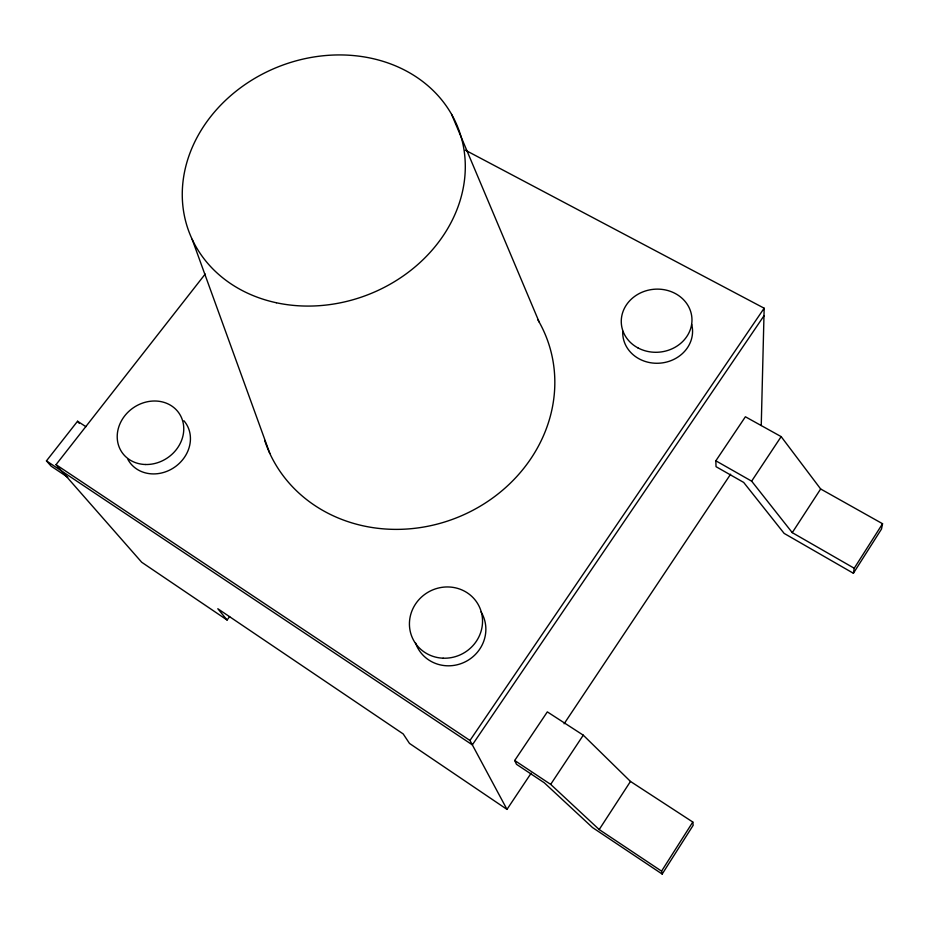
<?xml version="1.0" encoding="UTF-8"?>
<svg xmlns="http://www.w3.org/2000/svg" width="929" height="929" viewBox="0 0 929 929"><rect width="100%" height="100%" fill="white"/><g stroke="black" fill="none" stroke-linecap="round" stroke-linejoin="round"><path stroke-width="1.39" d="M761.246 425.505L764.161 308.207L465.348 150.173M853.391 573.274L854.227 568.246L882.55 523.724L820.655 488.979L781.161 436.618L745.395 416.773L715.841 460.807L716.027 466.672L743.676 482.418L784.146 533.409L853.391 573.274L881.505 529.042L882.55 523.724M662.18 874.061L693.173 825.3L692.802 822.037L630.477 781.44L583.273 735.176L547.332 711.881L514.701 760.491L516.478 764.3L544.255 782.752L592.505 827.542L662.18 874.061L661.564 871.147L599.193 829.551L550.676 784.378L514.701 760.491M661.564 871.147L692.802 822.037M599.193 829.551L630.477 781.44M854.227 568.246L792.263 532.642L820.655 488.979M550.676 784.378L583.273 735.176M792.263 532.642L751.642 481.152L781.161 436.618M229.672 616.519L227.094 620.026L217.816 608.739L403.209 733.945L409.48 743.421L506.99 809.391L531.121 773.218M564.1 723.784L730.612 474.208M506.99 809.391L469.969 740.471L764.161 308.207M763.975 315.802L472.338 744.861L46.45 460.877L77.56 421.243L85.898 426.678M227.094 620.026L141.696 562.254L56.03 464.651L205.204 274.043M715.841 460.807L751.642 481.152M56.03 464.651L469.969 740.471M67.759 477.262L51.13 466.161L46.45 460.877M77.56 421.243L79.325 423.45M451.587 114.348L539.192 322.084M192.187 239.357L269.828 453.457M537.786 319.657A150.045 135.344 -21.4 0 1 462.549 515.293A150.045 135.344 -21.4 0 1 264.637 440.288M481.071 611.897A36.452 34.872 -28.6 0 1 464.477 662.203A36.452 34.872 -28.6 0 1 415.484 642.822M691.652 324.221A34.965 31.249 -5.4 0 1 660.833 363.076A34.965 31.249 -5.4 0 1 622.755 331.177M183.907 420.744A34.199 30.042 -34.8 0 1 174.652 467.159A34.199 30.042 -34.8 0 1 127.947 459.518M443.156 658.196A36.928 35.256 -28.3 0 0 478.958 605.963A36.928 35.256 -28.3 0 0 415.832 603.583A36.928 35.256 -28.3 0 0 443.156 658.196M637.944 347.899A35.395 31.551 -5.6 0 0 691.954 321.028A35.395 31.551 -5.6 0 0 639.942 293.192A35.395 31.551 -5.6 0 0 637.944 347.899M145.679 464.512A34.605 30.309 -34.6 0 0 181.41 417.458A34.605 30.309 -34.6 0 0 124.37 416.308A34.605 30.309 -34.6 0 0 145.679 464.512M276.331 302.749A144.216 122.454 -21.4 0 0 462.967 144.25A144.216 122.454 -21.4 0 0 232.041 94.514A144.216 122.454 -21.4 0 0 276.331 302.749"/></g></svg>
